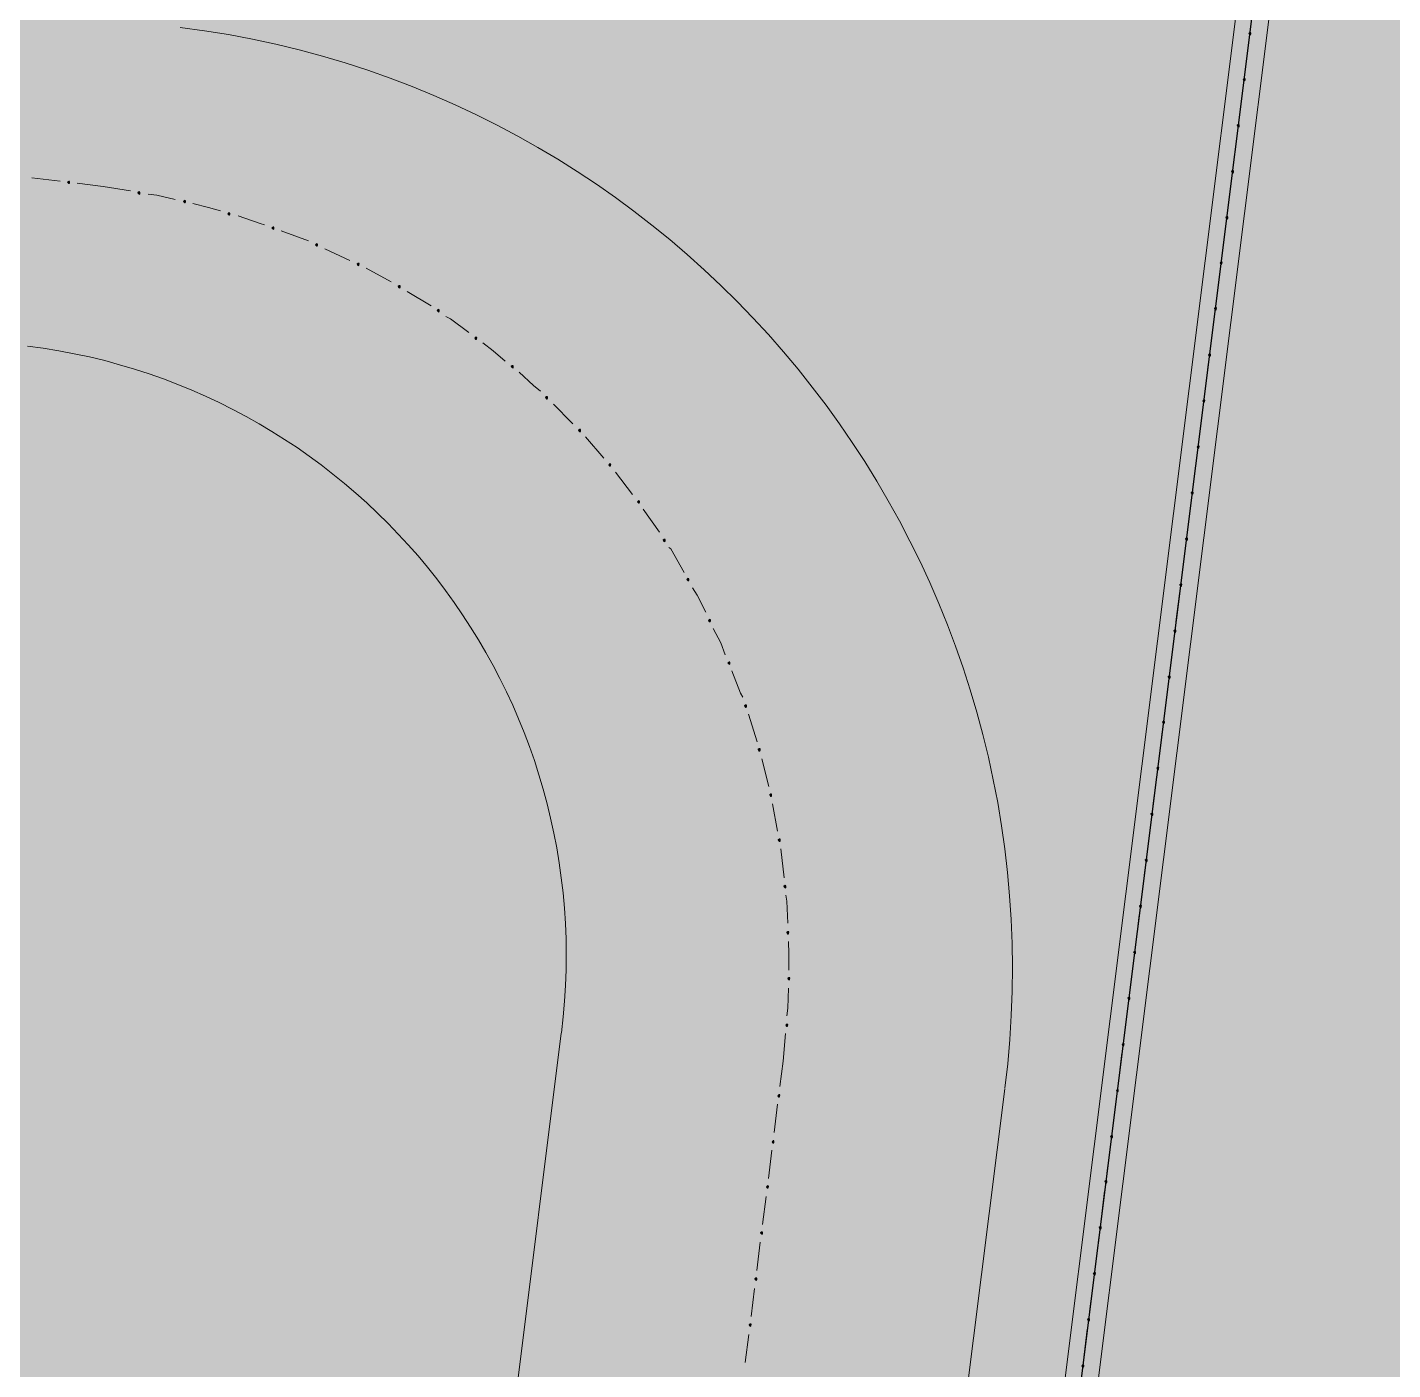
# Model space of a CAD drawing. Header units: metres. Extents: x -4 to 509425, y 7549 to 4732445.
# Drawn here: x 476078.41 to 476090.61, y 4719773.84 to 4719785.84 of the extents above; entities that cross this region are included whole.
import ezdxf

# ---------------------------------------------------------------- set-up
doc = ezdxf.new("R2010")
doc.units = ezdxf.units.M
doc.header["$LTSCALE"] = 0.01
doc.header["$MEASUREMENT"] = 0
doc.layers.get('0').update_dxf_attribs({"lineweight": 0})
for name, color, linetype in [('_SUBESTACIÓN', 1, 'Continuous'), ('NUDO GAROÑA', 211, 'Continuous'), ('SUBESTACION LA VID', 253, 'Continuous')]:
    doc.layers.add(name, color=color, linetype=linetype)

# ---------------------------------------------------------------- blocks, each defined once
blk = doc.blocks.new('A$Cfff6051d')
at = {"layer": 'SUBESTACION LA VID', "transparency": 33554687}
h = blk.add_hatch(color=256, dxfattribs=at)
h.dxf.hatch_style = 2
h.paths.add_polyline_path([(476089.343, 4719785.788), (476089.344, 4719785.796), (476089.336, 4719785.797), (476089.326, 4719785.79), (476089.334, 4719785.78), (476089.342, 4719785.779)])
h = blk.add_hatch(color=256, dxfattribs=at)
h.dxf.hatch_style = 2
h.paths.add_polyline_path([(476089.292, 4719785.376), (476089.293, 4719785.385), (476089.284, 4719785.386), (476089.275, 4719785.378), (476089.282, 4719785.369), (476089.29, 4719785.368)])
h = blk.add_hatch(color=256, dxfattribs=at)
h.dxf.hatch_style = 2
h.paths.add_polyline_path([(476089.24, 4719784.965), (476089.241, 4719784.973), (476089.233, 4719784.974), (476089.223, 4719784.967), (476089.23, 4719784.957), (476089.239, 4719784.956)])
h = blk.add_hatch(color=256, dxfattribs=at)
h.dxf.hatch_style = 2
h.paths.add_polyline_path([(476089.188, 4719784.553), (476089.189, 4719784.561), (476089.181, 4719784.562), (476089.172, 4719784.555), (476089.179, 4719784.546), (476089.187, 4719784.544)])
h = blk.add_hatch(color=256, dxfattribs=at)
h.dxf.hatch_style = 2
h.paths.add_polyline_path([(476078.784, 4719784.458), (476078.785, 4719784.466), (476078.777, 4719784.467), (476078.767, 4719784.46), (476078.775, 4719784.451), (476078.783, 4719784.45)])
h = blk.add_hatch(color=256, dxfattribs=at)
h.dxf.hatch_style = 2
h.paths.add_polyline_path([(476079.412, 4719784.362), (476079.413, 4719784.371), (476079.405, 4719784.372), (476079.395, 4719784.364), (476079.402, 4719784.355), (476079.411, 4719784.354)])
h = blk.add_hatch(color=256, dxfattribs=at)
h.dxf.hatch_style = 2
h.paths.add_polyline_path([(476079.82, 4719784.285), (476079.821, 4719784.294), (476079.813, 4719784.295), (476079.804, 4719784.287), (476079.811, 4719784.278), (476079.819, 4719784.277)])
h = blk.add_hatch(color=256, dxfattribs=at)
h.dxf.hatch_style = 2
h.paths.add_polyline_path([(476080.216, 4719784.176), (476080.217, 4719784.184), (476080.209, 4719784.185), (476080.199, 4719784.178), (476080.207, 4719784.169), (476080.215, 4719784.168)])
h = blk.add_hatch(color=256, dxfattribs=at)
h.dxf.hatch_style = 2
h.paths.add_polyline_path([(476080.61, 4719784.05), (476080.611, 4719784.058), (476080.603, 4719784.059), (476080.593, 4719784.052), (476080.6, 4719784.043), (476080.609, 4719784.041)])
h = blk.add_hatch(color=256, dxfattribs=at)
h.dxf.hatch_style = 2
h.paths.add_polyline_path([(476089.137, 4719784.141), (476089.138, 4719784.15), (476089.129, 4719784.151), (476089.12, 4719784.143), (476089.127, 4719784.134), (476089.136, 4719784.133)])
h = blk.add_hatch(color=256, dxfattribs=at)
h.dxf.hatch_style = 2
h.paths.add_polyline_path([(476081.001, 4719783.899), (476081.002, 4719783.907), (476080.993, 4719783.908), (476080.984, 4719783.901), (476080.991, 4719783.891), (476080.999, 4719783.89)])
h = blk.add_hatch(color=256, dxfattribs=at)
h.dxf.hatch_style = 2
h.paths.add_polyline_path([(476081.371, 4719783.724), (476081.372, 4719783.732), (476081.364, 4719783.734), (476081.354, 4719783.726), (476081.362, 4719783.717), (476081.37, 4719783.716)])
h = blk.add_hatch(color=256, dxfattribs=at)
h.dxf.hatch_style = 2
h.paths.add_polyline_path([(476089.086, 4719783.738), (476089.087, 4719783.746), (476089.079, 4719783.748), (476089.069, 4719783.74), (476089.077, 4719783.731), (476089.085, 4719783.73)])
h = blk.add_hatch(color=256, dxfattribs=at)
h.dxf.hatch_style = 2
h.paths.add_polyline_path([(476081.739, 4719783.524), (476081.74, 4719783.533), (476081.731, 4719783.534), (476081.722, 4719783.527), (476081.729, 4719783.517), (476081.738, 4719783.516)])
h = blk.add_hatch(color=256, dxfattribs=at)
h.dxf.hatch_style = 2
h.paths.add_polyline_path([(476089.035, 4719783.326), (476089.036, 4719783.335), (476089.027, 4719783.336), (476089.018, 4719783.329), (476089.025, 4719783.319), (476089.033, 4719783.318)])
h = blk.add_hatch(color=256, dxfattribs=at)
h.dxf.hatch_style = 2
h.paths.add_polyline_path([(476082.087, 4719783.31), (476082.088, 4719783.318), (476082.08, 4719783.32), (476082.07, 4719783.312), (476082.078, 4719783.303), (476082.086, 4719783.302)])
h = blk.add_hatch(color=256, dxfattribs=at)
h.dxf.hatch_style = 2
h.paths.add_polyline_path([(476082.423, 4719783.063), (476082.424, 4719783.072), (476082.416, 4719783.073), (476082.406, 4719783.065), (476082.414, 4719783.056), (476082.422, 4719783.055)])
h = blk.add_hatch(color=256, dxfattribs=at)
h.dxf.hatch_style = 2
h.paths.add_polyline_path([(476088.983, 4719782.915), (476088.984, 4719782.923), (476088.976, 4719782.924), (476088.966, 4719782.917), (476088.973, 4719782.907), (476088.982, 4719782.906)])
h = blk.add_hatch(color=256, dxfattribs=at)
h.dxf.hatch_style = 2
h.paths.add_polyline_path([(476082.75, 4719782.809), (476082.751, 4719782.817), (476082.742, 4719782.818), (476082.733, 4719782.811), (476082.74, 4719782.802), (476082.749, 4719782.801)])
h = blk.add_hatch(color=256, dxfattribs=at)
h.dxf.hatch_style = 2
h.paths.add_polyline_path([(476083.056, 4719782.532), (476083.057, 4719782.54), (476083.049, 4719782.541), (476083.039, 4719782.534), (476083.047, 4719782.524), (476083.055, 4719782.523)])
h = blk.add_hatch(color=256, dxfattribs=at)
h.dxf.hatch_style = 2
h.paths.add_polyline_path([(476088.931, 4719782.503), (476088.932, 4719782.512), (476088.924, 4719782.513), (476088.915, 4719782.505), (476088.922, 4719782.496), (476088.93, 4719782.495)])
h = blk.add_hatch(color=256, dxfattribs=at)
h.dxf.hatch_style = 2
h.paths.add_polyline_path([(476083.352, 4719782.239), (476083.353, 4719782.247), (476083.345, 4719782.248), (476083.335, 4719782.241), (476083.343, 4719782.231), (476083.351, 4719782.23)])
h = blk.add_hatch(color=256, dxfattribs=at)
h.dxf.hatch_style = 2
h.paths.add_polyline_path([(476088.88, 4719782.092), (476088.881, 4719782.1), (476088.872, 4719782.101), (476088.863, 4719782.094), (476088.87, 4719782.084), (476088.879, 4719782.083)])
h = blk.add_hatch(color=256, dxfattribs=at)
h.dxf.hatch_style = 2
h.paths.add_polyline_path([(476083.621, 4719781.932), (476083.622, 4719781.94), (476083.613, 4719781.941), (476083.604, 4719781.934), (476083.611, 4719781.924), (476083.62, 4719781.923)])
h = blk.add_hatch(color=256, dxfattribs=at)
h.dxf.hatch_style = 2
h.paths.add_polyline_path([(476088.828, 4719781.68), (476088.829, 4719781.688), (476088.821, 4719781.689), (476088.811, 4719781.682), (476088.819, 4719781.673), (476088.827, 4719781.672)])
h = blk.add_hatch(color=256, dxfattribs=at)
h.dxf.hatch_style = 2
h.paths.add_polyline_path([(476083.878, 4719781.601), (476083.879, 4719781.609), (476083.871, 4719781.61), (476083.861, 4719781.603), (476083.869, 4719781.594), (476083.877, 4719781.593)])
h = blk.add_hatch(color=256, dxfattribs=at)
h.dxf.hatch_style = 2
h.paths.add_polyline_path([(476084.108, 4719781.256), (476084.109, 4719781.265), (476084.1, 4719781.266), (476084.091, 4719781.259), (476084.098, 4719781.249), (476084.107, 4719781.248)])
h = blk.add_hatch(color=256, dxfattribs=at)
h.dxf.hatch_style = 2
h.paths.add_polyline_path([(476088.777, 4719781.268), (476088.778, 4719781.277), (476088.769, 4719781.278), (476088.76, 4719781.27), (476088.767, 4719781.261), (476088.775, 4719781.26)])
h = blk.add_hatch(color=256, dxfattribs=at)
h.dxf.hatch_style = 2
h.paths.add_polyline_path([(476084.32, 4719780.906), (476084.321, 4719780.914), (476084.312, 4719780.915), (476084.303, 4719780.908), (476084.31, 4719780.898), (476084.319, 4719780.897)])
h = blk.add_hatch(color=256, dxfattribs=at)
h.dxf.hatch_style = 2
h.paths.add_polyline_path([(476088.725, 4719780.857), (476088.726, 4719780.865), (476088.718, 4719780.866), (476088.708, 4719780.859), (476088.715, 4719780.849), (476088.724, 4719780.848)])
h = blk.add_hatch(color=256, dxfattribs=at)
h.dxf.hatch_style = 2
h.paths.add_polyline_path([(476084.513, 4719780.54), (476084.514, 4719780.548), (476084.506, 4719780.55), (476084.496, 4719780.542), (476084.503, 4719780.533), (476084.512, 4719780.532)])
h = blk.add_hatch(color=256, dxfattribs=at)
h.dxf.hatch_style = 2
h.paths.add_polyline_path([(476088.673, 4719780.445), (476088.674, 4719780.454), (476088.666, 4719780.455), (476088.657, 4719780.447), (476088.664, 4719780.438), (476088.672, 4719780.437)])
h = blk.add_hatch(color=256, dxfattribs=at)
h.dxf.hatch_style = 2
h.paths.add_polyline_path([(476084.687, 4719780.16), (476084.688, 4719780.168), (476084.68, 4719780.169), (476084.67, 4719780.162), (476084.678, 4719780.153), (476084.686, 4719780.151)])
h = blk.add_hatch(color=256, dxfattribs=at)
h.dxf.hatch_style = 2
h.paths.add_polyline_path([(476088.622, 4719780.034), (476088.623, 4719780.042), (476088.614, 4719780.043), (476088.605, 4719780.036), (476088.612, 4719780.026), (476088.621, 4719780.025)])
h = blk.add_hatch(color=256, dxfattribs=at)
h.dxf.hatch_style = 2
h.paths.add_polyline_path([(476084.835, 4719779.774), (476084.836, 4719779.783), (476084.828, 4719779.784), (476084.818, 4719779.777), (476084.826, 4719779.767), (476084.834, 4719779.766)])
h = blk.add_hatch(color=256, dxfattribs=at)
h.dxf.hatch_style = 2
h.paths.add_polyline_path([(476088.571, 4719779.63), (476088.572, 4719779.639), (476088.564, 4719779.64), (476088.554, 4719779.632), (476088.562, 4719779.623), (476088.57, 4719779.622)])
h = blk.add_hatch(color=256, dxfattribs=at)
h.dxf.hatch_style = 2
h.paths.add_polyline_path([(476084.957, 4719779.384), (476084.958, 4719779.392), (476084.949, 4719779.393), (476084.94, 4719779.386), (476084.947, 4719779.376), (476084.956, 4719779.375)])
h = blk.add_hatch(color=256, dxfattribs=at)
h.dxf.hatch_style = 2
h.paths.add_polyline_path([(476088.52, 4719779.219), (476088.521, 4719779.227), (476088.512, 4719779.228), (476088.503, 4719779.221), (476088.51, 4719779.211), (476088.519, 4719779.21)])
h = blk.add_hatch(color=256, dxfattribs=at)
h.dxf.hatch_style = 2
h.paths.add_polyline_path([(476085.059, 4719778.978), (476085.06, 4719778.987), (476085.052, 4719778.988), (476085.043, 4719778.981), (476085.05, 4719778.971), (476085.058, 4719778.97)])
h = blk.add_hatch(color=256, dxfattribs=at)
h.dxf.hatch_style = 2
h.paths.add_polyline_path([(476088.468, 4719778.807), (476088.469, 4719778.815), (476088.461, 4719778.817), (476088.451, 4719778.809), (476088.458, 4719778.8), (476088.467, 4719778.799)])
h = blk.add_hatch(color=256, dxfattribs=at)
h.dxf.hatch_style = 2
h.paths.add_polyline_path([(476085.137, 4719778.576), (476085.138, 4719778.585), (476085.13, 4719778.586), (476085.12, 4719778.578), (476085.128, 4719778.569), (476085.136, 4719778.568)])
h = blk.add_hatch(color=256, dxfattribs=at)
h.dxf.hatch_style = 2
h.paths.add_polyline_path([(476088.416, 4719778.395), (476088.417, 4719778.404), (476088.409, 4719778.405), (476088.4, 4719778.398), (476088.407, 4719778.388), (476088.415, 4719778.387)])
h = blk.add_hatch(color=256, dxfattribs=at)
h.dxf.hatch_style = 2
h.paths.add_polyline_path([(476085.187, 4719778.16), (476085.188, 4719778.169), (476085.18, 4719778.17), (476085.17, 4719778.162), (476085.178, 4719778.153), (476085.186, 4719778.152)])
h = blk.add_hatch(color=256, dxfattribs=at)
h.dxf.hatch_style = 2
h.paths.add_polyline_path([(476088.365, 4719777.984), (476088.366, 4719777.992), (476088.357, 4719777.993), (476088.348, 4719777.986), (476088.355, 4719777.976), (476088.364, 4719777.975)])
h = blk.add_hatch(color=256, dxfattribs=at)
h.dxf.hatch_style = 2
h.paths.add_polyline_path([(476085.212, 4719777.748), (476085.213, 4719777.756), (476085.205, 4719777.757), (476085.195, 4719777.75), (476085.203, 4719777.74), (476085.211, 4719777.739)])
h = blk.add_hatch(color=256, dxfattribs=at)
h.dxf.hatch_style = 2
h.paths.add_polyline_path([(476088.313, 4719777.572), (476088.314, 4719777.581), (476088.306, 4719777.582), (476088.296, 4719777.574), (476088.304, 4719777.565), (476088.312, 4719777.564)])
h = blk.add_hatch(color=256, dxfattribs=at)
h.dxf.hatch_style = 2
h.paths.add_polyline_path([(476085.221, 4719777.337), (476085.222, 4719777.345), (476085.213, 4719777.347), (476085.204, 4719777.339), (476085.211, 4719777.33), (476085.219, 4719777.329)])
h = blk.add_hatch(color=256, dxfattribs=at)
h.dxf.hatch_style = 2
h.paths.add_polyline_path([(476088.262, 4719777.161), (476088.263, 4719777.169), (476088.254, 4719777.17), (476088.245, 4719777.163), (476088.252, 4719777.153), (476088.26, 4719777.152)])
h = blk.add_hatch(color=256, dxfattribs=at)
h.dxf.hatch_style = 2
h.paths.add_polyline_path([(476085.203, 4719776.921), (476085.204, 4719776.93), (476085.195, 4719776.931), (476085.186, 4719776.923), (476085.193, 4719776.914), (476085.201, 4719776.913)])
h = blk.add_hatch(color=256, dxfattribs=at)
h.dxf.hatch_style = 2
h.paths.add_polyline_path([(476088.21, 4719776.749), (476088.211, 4719776.757), (476088.203, 4719776.758), (476088.193, 4719776.751), (476088.2, 4719776.742), (476088.209, 4719776.741)])
h = blk.add_hatch(color=256, dxfattribs=at)
h.dxf.hatch_style = 2
h.paths.add_polyline_path([(476085.132, 4719776.29), (476085.133, 4719776.299), (476085.125, 4719776.3), (476085.115, 4719776.292), (476085.122, 4719776.283), (476085.131, 4719776.282)])
h = blk.add_hatch(color=256, dxfattribs=at)
h.dxf.hatch_style = 2
h.paths.add_polyline_path([(476088.158, 4719776.337), (476088.159, 4719776.346), (476088.151, 4719776.347), (476088.142, 4719776.339), (476088.149, 4719776.33), (476088.157, 4719776.329)])
h = blk.add_hatch(color=256, dxfattribs=at)
h.dxf.hatch_style = 2
h.paths.add_polyline_path([(476085.08, 4719775.879), (476085.081, 4719775.887), (476085.073, 4719775.888), (476085.064, 4719775.881), (476085.071, 4719775.871), (476085.079, 4719775.87)])
h = blk.add_hatch(color=256, dxfattribs=at)
h.dxf.hatch_style = 2
h.paths.add_polyline_path([(476088.107, 4719775.926), (476088.108, 4719775.934), (476088.099, 4719775.935), (476088.09, 4719775.928), (476088.097, 4719775.918), (476088.106, 4719775.917)])
h = blk.add_hatch(color=256, dxfattribs=at)
h.dxf.hatch_style = 2
h.paths.add_polyline_path([(476088.056, 4719775.523), (476088.057, 4719775.531), (476088.049, 4719775.532), (476088.039, 4719775.525), (476088.047, 4719775.515), (476088.055, 4719775.514)])
h = blk.add_hatch(color=256, dxfattribs=at)
h.dxf.hatch_style = 2
h.paths.add_polyline_path([(476085.03, 4719775.475), (476085.031, 4719775.484), (476085.022, 4719775.485), (476085.013, 4719775.477), (476085.02, 4719775.468), (476085.029, 4719775.467)])
h = blk.add_hatch(color=256, dxfattribs=at)
h.dxf.hatch_style = 2
h.paths.add_polyline_path([(476084.978, 4719775.064), (476084.979, 4719775.072), (476084.971, 4719775.073), (476084.961, 4719775.066), (476084.969, 4719775.056), (476084.977, 4719775.055)])
h = blk.add_hatch(color=256, dxfattribs=at)
h.dxf.hatch_style = 2
h.paths.add_polyline_path([(476088.005, 4719775.111), (476088.006, 4719775.119), (476087.997, 4719775.12), (476087.988, 4719775.113), (476087.995, 4719775.104), (476088.004, 4719775.103)])
h = blk.add_hatch(color=256, dxfattribs=at)
h.dxf.hatch_style = 2
h.paths.add_polyline_path([(476084.927, 4719774.652), (476084.928, 4719774.66), (476084.919, 4719774.662), (476084.91, 4719774.654), (476084.917, 4719774.645), (476084.926, 4719774.644)])
h = blk.add_hatch(color=256, dxfattribs=at)
h.dxf.hatch_style = 2
h.paths.add_polyline_path([(476087.953, 4719774.699), (476087.954, 4719774.708), (476087.946, 4719774.709), (476087.936, 4719774.701), (476087.944, 4719774.692), (476087.952, 4719774.691)])
h = blk.add_hatch(color=256, dxfattribs=at)
h.dxf.hatch_style = 2
h.paths.add_polyline_path([(476087.901, 4719774.288), (476087.902, 4719774.296), (476087.894, 4719774.297), (476087.885, 4719774.29), (476087.892, 4719774.28), (476087.9, 4719774.279)])
h = blk.add_hatch(color=256, dxfattribs=at)
h.dxf.hatch_style = 2
h.paths.add_polyline_path([(476084.875, 4719774.24), (476084.876, 4719774.249), (476084.868, 4719774.25), (476084.858, 4719774.243), (476084.866, 4719774.233), (476084.874, 4719774.232)])
h = blk.add_hatch(color=256, dxfattribs=at)
h.dxf.hatch_style = 2
h.paths.add_polyline_path([(476087.85, 4719773.876), (476087.851, 4719773.884), (476087.842, 4719773.886), (476087.833, 4719773.878), (476087.84, 4719773.869), (476087.849, 4719773.868)])
at = {"layer": 'SUBESTACION LA VID', "lineweight": 15}
for p, q in [((476089.325, 4719785.713), (476089.294, 4719785.461)), ((476089.274, 4719785.302), (476089.242, 4719785.05)), ((476089.222, 4719784.89), (476089.19, 4719784.638)), ((476078.7, 4719784.468), (476078.448, 4719784.5)), ((476079.086, 4719784.42), (476078.851, 4719784.45)), ((476089.17, 4719784.478), (476089.139, 4719784.226)), ((476079.329, 4719784.381), (476079.086, 4719784.42)), ((476089.119, 4719784.067), (476089.087, 4719783.815)), ((476080.92, 4719783.934), (476080.675, 4719784.025)), ((476081.29, 4719783.76), (476081.065, 4719783.865)), ((476081.659, 4719783.569), (476081.435, 4719783.69)), ((476089.067, 4719783.655), (476089.036, 4719783.403)), ((476082.016, 4719783.353), (476081.802, 4719783.482)), ((476089.016, 4719783.243), (476088.984, 4719782.991)), ((476088.964, 4719782.832), (476088.932, 4719782.58)), ((476088.912, 4719782.42), (476088.881, 4719782.168)), ((476083.56, 4719781.991), (476083.396, 4719782.182)), ((476088.861, 4719782.009), (476088.829, 4719781.757)), ((476083.818, 4719781.668), (476083.664, 4719781.867)), ((476084.057, 4719781.331), (476083.913, 4719781.537)), ((476088.81, 4719781.605), (476088.779, 4719781.353)), ((476088.759, 4719781.194), (476088.727, 4719780.942)), ((476088.707, 4719780.782), (476088.675, 4719780.53)), ((476088.655, 4719780.371), (476088.624, 4719780.119)), ((476088.604, 4719779.959), (476088.572, 4719779.707)), ((476084.931, 4719779.455), (476084.852, 4719779.704)), ((476088.552, 4719779.547), (476088.521, 4719779.295)), ((476085.035, 4719779.058), (476084.972, 4719779.305)), ((476088.501, 4719779.136), (476088.469, 4719778.884)), ((476085.113, 4719778.656), (476085.067, 4719778.901)), ((476088.449, 4719778.724), (476088.417, 4719778.472)), ((476085.172, 4719778.239), (476085.144, 4719778.498)), ((476088.397, 4719778.312), (476088.366, 4719778.06)), ((476088.347, 4719777.909), (476088.315, 4719777.657)), ((476088.295, 4719777.498), (476088.264, 4719777.246)), ((476088.244, 4719777.086), (476088.212, 4719776.834)), ((476083.18, 4719776.851), (476082.621, 4719772.39)), ((476085.163, 4719776.602), (476085.185, 4719776.847)), ((476088.192, 4719776.674), (476088.16, 4719776.422)), ((476085.163, 4719776.602), (476085.134, 4719776.375)), ((476087.145, 4719776.353), (476079.178, 4719712.805)), ((476088.14, 4719776.263), (476088.109, 4719776.011)), ((476085.114, 4719776.216), (476085.082, 4719775.964)), ((476085.062, 4719775.804), (476085.031, 4719775.552)), ((476088.089, 4719775.851), (476088.057, 4719775.599)), ((476088.037, 4719775.44), (476088.006, 4719775.188)), ((476085.011, 4719775.392), (476084.979, 4719775.14)), ((476087.986, 4719775.028), (476087.954, 4719774.776)), ((476084.959, 4719774.981), (476084.928, 4719774.729)), ((476084.908, 4719774.569), (476084.876, 4719774.317)), ((476087.934, 4719774.616), (476087.902, 4719774.364)), ((476087.882, 4719774.205), (476087.851, 4719773.953)), ((476084.856, 4719774.158), (476084.824, 4719773.906))]:
    blk.add_line(p, q, dxfattribs=at)
for points in [[(475956.756, 4719712.129), (475967.964, 4719801.525), (476089.55, 4719786.282), (476086.094, 4719758.712), (476078.306, 4719696.592), (475956.719, 4719711.835)], [(475957.05, 4719712.092), (475968.22, 4719801.186), (476089.218, 4719786.017), (476085.8, 4719758.749), (476078.049, 4719696.923), (475957.05, 4719712.092)], [(476079.729, 4719784.305), (476079.563, 4719784.343), (476079.488, 4719784.353)], [(476080.134, 4719784.203), (476080.027, 4719784.234), (476079.887, 4719784.269)], [(476080.528, 4719784.077), (476080.487, 4719784.091), (476080.291, 4719784.158)], [(476082.353, 4719783.115), (476082.189, 4719783.238), (476082.149, 4719783.26)], [(476082.679, 4719782.86), (476082.571, 4719782.951), (476082.478, 4719783.022)], [(476082.995, 4719782.59), (476082.933, 4719782.641), (476082.803, 4719782.76)], [(476083.283, 4719782.298), (476083.275, 4719782.308), (476083.109, 4719782.474)], [(476084.277, 4719780.971), (476084.158, 4719781.182), (476084.142, 4719781.192)], [(476084.471, 4719780.614), (476084.396, 4719780.768), (476084.353, 4719780.833)], [(476084.645, 4719780.233), (476084.607, 4719780.341), (476084.538, 4719780.469)], [(476084.802, 4719779.855), (476084.781, 4719779.892), (476084.704, 4719780.09)], [(476085.206, 4719777.834), (476085.197, 4719778.031), (476085.186, 4719778.084)], [(476085.213, 4719777.415), (476085.214, 4719777.56), (476085.211, 4719777.671)], [(476085.196, 4719777.007), (476085.205, 4719777.075), (476085.21, 4719777.253)]]:
    blk.add_lwpolyline(points, dxfattribs=at)
at = {"layer": 'SUBESTACION LA VID'}
for points in [[(476089.343, 4719785.788), (476089.344, 4719785.796), (476089.336, 4719785.797), (476089.326, 4719785.79), (476089.334, 4719785.78), (476089.342, 4719785.779)], [(476089.292, 4719785.376), (476089.293, 4719785.385), (476089.284, 4719785.386), (476089.275, 4719785.378), (476089.282, 4719785.369), (476089.29, 4719785.368)], [(476089.24, 4719784.965), (476089.241, 4719784.973), (476089.233, 4719784.974), (476089.223, 4719784.967), (476089.23, 4719784.957), (476089.239, 4719784.956)], [(476089.188, 4719784.553), (476089.189, 4719784.561), (476089.181, 4719784.562), (476089.172, 4719784.555), (476089.179, 4719784.546), (476089.187, 4719784.544)], [(476078.784, 4719784.458), (476078.785, 4719784.466), (476078.777, 4719784.467), (476078.767, 4719784.46), (476078.775, 4719784.451), (476078.783, 4719784.45)], [(476079.412, 4719784.362), (476079.413, 4719784.371), (476079.405, 4719784.372), (476079.395, 4719784.364), (476079.402, 4719784.355), (476079.411, 4719784.354)], [(476079.82, 4719784.285), (476079.821, 4719784.294), (476079.813, 4719784.295), (476079.804, 4719784.287), (476079.811, 4719784.278), (476079.819, 4719784.277)], [(476080.216, 4719784.176), (476080.217, 4719784.184), (476080.209, 4719784.185), (476080.199, 4719784.178), (476080.207, 4719784.169), (476080.215, 4719784.168)], [(476080.61, 4719784.05), (476080.611, 4719784.058), (476080.603, 4719784.059), (476080.593, 4719784.052), (476080.6, 4719784.043), (476080.609, 4719784.041)], [(476089.137, 4719784.141), (476089.138, 4719784.15), (476089.129, 4719784.151), (476089.12, 4719784.143), (476089.127, 4719784.134), (476089.136, 4719784.133)], [(476081.001, 4719783.899), (476081.002, 4719783.907), (476080.993, 4719783.908), (476080.984, 4719783.901), (476080.991, 4719783.891), (476080.999, 4719783.89)], [(476081.371, 4719783.724), (476081.372, 4719783.732), (476081.364, 4719783.734), (476081.354, 4719783.726), (476081.362, 4719783.717), (476081.37, 4719783.716)], [(476089.086, 4719783.738), (476089.087, 4719783.746), (476089.079, 4719783.748), (476089.069, 4719783.74), (476089.077, 4719783.731), (476089.085, 4719783.73)], [(476081.739, 4719783.524), (476081.74, 4719783.533), (476081.731, 4719783.534), (476081.722, 4719783.527), (476081.729, 4719783.517), (476081.738, 4719783.516)], [(476089.035, 4719783.326), (476089.036, 4719783.335), (476089.027, 4719783.336), (476089.018, 4719783.329), (476089.025, 4719783.319), (476089.033, 4719783.318)], [(476082.087, 4719783.31), (476082.088, 4719783.318), (476082.08, 4719783.32), (476082.07, 4719783.312), (476082.078, 4719783.303), (476082.086, 4719783.302)], [(476082.423, 4719783.063), (476082.424, 4719783.072), (476082.416, 4719783.073), (476082.406, 4719783.065), (476082.414, 4719783.056), (476082.422, 4719783.055)], [(476088.983, 4719782.915), (476088.984, 4719782.923), (476088.976, 4719782.924), (476088.966, 4719782.917), (476088.973, 4719782.907), (476088.982, 4719782.906)], [(476082.75, 4719782.809), (476082.751, 4719782.817), (476082.742, 4719782.818), (476082.733, 4719782.811), (476082.74, 4719782.802), (476082.749, 4719782.801)], [(476083.056, 4719782.532), (476083.057, 4719782.54), (476083.049, 4719782.541), (476083.039, 4719782.534), (476083.047, 4719782.524), (476083.055, 4719782.523)], [(476088.931, 4719782.503), (476088.932, 4719782.512), (476088.924, 4719782.513), (476088.915, 4719782.505), (476088.922, 4719782.496), (476088.93, 4719782.495)], [(476083.352, 4719782.239), (476083.353, 4719782.247), (476083.345, 4719782.248), (476083.335, 4719782.241), (476083.343, 4719782.231), (476083.351, 4719782.23)], [(476088.88, 4719782.092), (476088.881, 4719782.1), (476088.872, 4719782.101), (476088.863, 4719782.094), (476088.87, 4719782.084), (476088.879, 4719782.083)], [(476083.621, 4719781.932), (476083.622, 4719781.94), (476083.613, 4719781.941), (476083.604, 4719781.934), (476083.611, 4719781.924), (476083.62, 4719781.923)], [(476088.828, 4719781.68), (476088.829, 4719781.688), (476088.821, 4719781.689), (476088.811, 4719781.682), (476088.819, 4719781.673), (476088.827, 4719781.672)], [(476083.878, 4719781.601), (476083.879, 4719781.609), (476083.871, 4719781.61), (476083.861, 4719781.603), (476083.869, 4719781.594), (476083.877, 4719781.593)], [(476084.108, 4719781.256), (476084.109, 4719781.265), (476084.1, 4719781.266), (476084.091, 4719781.259), (476084.098, 4719781.249), (476084.107, 4719781.248)], [(476088.777, 4719781.268), (476088.778, 4719781.277), (476088.769, 4719781.278), (476088.76, 4719781.27), (476088.767, 4719781.261), (476088.775, 4719781.26)], [(476084.32, 4719780.906), (476084.321, 4719780.914), (476084.312, 4719780.915), (476084.303, 4719780.908), (476084.31, 4719780.898), (476084.319, 4719780.897)], [(476088.725, 4719780.857), (476088.726, 4719780.865), (476088.718, 4719780.866), (476088.708, 4719780.859), (476088.715, 4719780.849), (476088.724, 4719780.848)], [(476084.513, 4719780.54), (476084.514, 4719780.548), (476084.506, 4719780.55), (476084.496, 4719780.542), (476084.503, 4719780.533), (476084.512, 4719780.532)], [(476088.673, 4719780.445), (476088.674, 4719780.454), (476088.666, 4719780.455), (476088.657, 4719780.447), (476088.664, 4719780.438), (476088.672, 4719780.437)], [(476084.687, 4719780.16), (476084.688, 4719780.168), (476084.68, 4719780.169), (476084.67, 4719780.162), (476084.678, 4719780.153), (476084.686, 4719780.151)], [(476088.622, 4719780.034), (476088.623, 4719780.042), (476088.614, 4719780.043), (476088.605, 4719780.036), (476088.612, 4719780.026), (476088.621, 4719780.025)], [(476084.835, 4719779.774), (476084.836, 4719779.783), (476084.828, 4719779.784), (476084.818, 4719779.777), (476084.826, 4719779.767), (476084.834, 4719779.766)], [(476088.571, 4719779.63), (476088.572, 4719779.639), (476088.564, 4719779.64), (476088.554, 4719779.632), (476088.562, 4719779.623), (476088.57, 4719779.622)], [(476084.957, 4719779.384), (476084.958, 4719779.392), (476084.949, 4719779.393), (476084.94, 4719779.386), (476084.947, 4719779.376), (476084.956, 4719779.375)], [(476088.52, 4719779.219), (476088.521, 4719779.227), (476088.512, 4719779.228), (476088.503, 4719779.221), (476088.51, 4719779.211), (476088.519, 4719779.21)], [(476085.059, 4719778.978), (476085.06, 4719778.987), (476085.052, 4719778.988), (476085.043, 4719778.981), (476085.05, 4719778.971), (476085.058, 4719778.97)], [(476088.468, 4719778.807), (476088.469, 4719778.815), (476088.461, 4719778.817), (476088.451, 4719778.809), (476088.458, 4719778.8), (476088.467, 4719778.799)], [(476085.137, 4719778.576), (476085.138, 4719778.585), (476085.13, 4719778.586), (476085.12, 4719778.578), (476085.128, 4719778.569), (476085.136, 4719778.568)], [(476088.416, 4719778.395), (476088.417, 4719778.404), (476088.409, 4719778.405), (476088.4, 4719778.398), (476088.407, 4719778.388), (476088.415, 4719778.387)], [(476085.187, 4719778.16), (476085.188, 4719778.169), (476085.18, 4719778.17), (476085.17, 4719778.162), (476085.178, 4719778.153), (476085.186, 4719778.152)], [(476088.365, 4719777.984), (476088.366, 4719777.992), (476088.357, 4719777.993), (476088.348, 4719777.986), (476088.355, 4719777.976), (476088.364, 4719777.975)], [(476085.212, 4719777.748), (476085.213, 4719777.756), (476085.205, 4719777.757), (476085.195, 4719777.75), (476085.203, 4719777.74), (476085.211, 4719777.739)], [(476088.313, 4719777.572), (476088.314, 4719777.581), (476088.306, 4719777.582), (476088.296, 4719777.574), (476088.304, 4719777.565), (476088.312, 4719777.564)], [(476085.221, 4719777.337), (476085.222, 4719777.345), (476085.213, 4719777.347), (476085.204, 4719777.339), (476085.211, 4719777.33), (476085.219, 4719777.329)], [(476088.262, 4719777.161), (476088.263, 4719777.169), (476088.254, 4719777.17), (476088.245, 4719777.163), (476088.252, 4719777.153), (476088.26, 4719777.152)], [(476085.203, 4719776.921), (476085.204, 4719776.93), (476085.195, 4719776.931), (476085.186, 4719776.923), (476085.193, 4719776.914), (476085.201, 4719776.913)], [(476088.21, 4719776.749), (476088.211, 4719776.757), (476088.203, 4719776.758), (476088.193, 4719776.751), (476088.2, 4719776.742), (476088.209, 4719776.741)], [(476085.132, 4719776.29), (476085.133, 4719776.299), (476085.125, 4719776.3), (476085.115, 4719776.292), (476085.122, 4719776.283), (476085.131, 4719776.282)], [(476088.158, 4719776.337), (476088.159, 4719776.346), (476088.151, 4719776.347), (476088.142, 4719776.339), (476088.149, 4719776.33), (476088.157, 4719776.329)], [(476085.08, 4719775.879), (476085.081, 4719775.887), (476085.073, 4719775.888), (476085.064, 4719775.881), (476085.071, 4719775.871), (476085.079, 4719775.87)], [(476088.107, 4719775.926), (476088.108, 4719775.934), (476088.099, 4719775.935), (476088.09, 4719775.928), (476088.097, 4719775.918), (476088.106, 4719775.917)], [(476088.056, 4719775.523), (476088.057, 4719775.531), (476088.049, 4719775.532), (476088.039, 4719775.525), (476088.047, 4719775.515), (476088.055, 4719775.514)], [(476085.03, 4719775.475), (476085.031, 4719775.484), (476085.022, 4719775.485), (476085.013, 4719775.477), (476085.02, 4719775.468), (476085.029, 4719775.467)], [(476084.978, 4719775.064), (476084.979, 4719775.072), (476084.971, 4719775.073), (476084.961, 4719775.066), (476084.969, 4719775.056), (476084.977, 4719775.055)], [(476088.005, 4719775.111), (476088.006, 4719775.119), (476087.997, 4719775.12), (476087.988, 4719775.113), (476087.995, 4719775.104), (476088.004, 4719775.103)], [(476084.927, 4719774.652), (476084.928, 4719774.66), (476084.919, 4719774.662), (476084.91, 4719774.654), (476084.917, 4719774.645), (476084.926, 4719774.644)], [(476087.953, 4719774.699), (476087.954, 4719774.708), (476087.946, 4719774.709), (476087.936, 4719774.701), (476087.944, 4719774.692), (476087.952, 4719774.691)], [(476087.901, 4719774.288), (476087.902, 4719774.296), (476087.894, 4719774.297), (476087.885, 4719774.29), (476087.892, 4719774.28), (476087.9, 4719774.279)], [(476084.875, 4719774.24), (476084.876, 4719774.249), (476084.868, 4719774.25), (476084.858, 4719774.243), (476084.866, 4719774.233), (476084.874, 4719774.232)], [(476087.85, 4719773.876), (476087.851, 4719773.884), (476087.842, 4719773.886), (476087.833, 4719773.878), (476087.84, 4719773.869), (476087.849, 4719773.868)]]:
    blk.add_lwpolyline(points, close=True, dxfattribs=at)
at = {"layer": 'SUBESTACION LA VID', "lineweight": 0}
for points in [[(476089.343, 4719785.788), (476089.344, 4719785.796), (476089.336, 4719785.797), (476089.326, 4719785.79), (476089.334, 4719785.78), (476089.342, 4719785.779)], [(476089.292, 4719785.376), (476089.293, 4719785.385), (476089.284, 4719785.386), (476089.275, 4719785.378), (476089.282, 4719785.369), (476089.29, 4719785.368)], [(476089.24, 4719784.965), (476089.241, 4719784.973), (476089.233, 4719784.974), (476089.223, 4719784.967), (476089.23, 4719784.957), (476089.239, 4719784.956)], [(476089.188, 4719784.553), (476089.189, 4719784.561), (476089.181, 4719784.562), (476089.172, 4719784.555), (476089.179, 4719784.546), (476089.187, 4719784.544)], [(476078.784, 4719784.458), (476078.785, 4719784.466), (476078.777, 4719784.467), (476078.767, 4719784.46), (476078.775, 4719784.451), (476078.783, 4719784.45)], [(476079.412, 4719784.362), (476079.413, 4719784.371), (476079.405, 4719784.372), (476079.395, 4719784.364), (476079.402, 4719784.355), (476079.411, 4719784.354)], [(476079.82, 4719784.285), (476079.821, 4719784.294), (476079.813, 4719784.295), (476079.804, 4719784.287), (476079.811, 4719784.278), (476079.819, 4719784.277)], [(476080.216, 4719784.176), (476080.217, 4719784.184), (476080.209, 4719784.185), (476080.199, 4719784.178), (476080.207, 4719784.169), (476080.215, 4719784.168)], [(476080.61, 4719784.05), (476080.611, 4719784.058), (476080.603, 4719784.059), (476080.593, 4719784.052), (476080.6, 4719784.043), (476080.609, 4719784.041)], [(476089.137, 4719784.141), (476089.138, 4719784.15), (476089.129, 4719784.151), (476089.12, 4719784.143), (476089.127, 4719784.134), (476089.136, 4719784.133)], [(476081.001, 4719783.899), (476081.002, 4719783.907), (476080.993, 4719783.908), (476080.984, 4719783.901), (476080.991, 4719783.891), (476080.999, 4719783.89)], [(476081.371, 4719783.724), (476081.372, 4719783.732), (476081.364, 4719783.734), (476081.354, 4719783.726), (476081.362, 4719783.717), (476081.37, 4719783.716)], [(476089.086, 4719783.738), (476089.087, 4719783.746), (476089.079, 4719783.748), (476089.069, 4719783.74), (476089.077, 4719783.731), (476089.085, 4719783.73)], [(476081.739, 4719783.524), (476081.74, 4719783.533), (476081.731, 4719783.534), (476081.722, 4719783.527), (476081.729, 4719783.517), (476081.738, 4719783.516)], [(476089.035, 4719783.326), (476089.036, 4719783.335), (476089.027, 4719783.336), (476089.018, 4719783.329), (476089.025, 4719783.319), (476089.033, 4719783.318)], [(476082.087, 4719783.31), (476082.088, 4719783.318), (476082.08, 4719783.32), (476082.07, 4719783.312), (476082.078, 4719783.303), (476082.086, 4719783.302)], [(476082.423, 4719783.063), (476082.424, 4719783.072), (476082.416, 4719783.073), (476082.406, 4719783.065), (476082.414, 4719783.056), (476082.422, 4719783.055)], [(476088.983, 4719782.915), (476088.984, 4719782.923), (476088.976, 4719782.924), (476088.966, 4719782.917), (476088.973, 4719782.907), (476088.982, 4719782.906)], [(476082.75, 4719782.809), (476082.751, 4719782.817), (476082.742, 4719782.818), (476082.733, 4719782.811), (476082.74, 4719782.802), (476082.749, 4719782.801)], [(476083.056, 4719782.532), (476083.057, 4719782.54), (476083.049, 4719782.541), (476083.039, 4719782.534), (476083.047, 4719782.524), (476083.055, 4719782.523)], [(476088.931, 4719782.503), (476088.932, 4719782.512), (476088.924, 4719782.513), (476088.915, 4719782.505), (476088.922, 4719782.496), (476088.93, 4719782.495)], [(476083.352, 4719782.239), (476083.353, 4719782.247), (476083.345, 4719782.248), (476083.335, 4719782.241), (476083.343, 4719782.231), (476083.351, 4719782.23)], [(476088.88, 4719782.092), (476088.881, 4719782.1), (476088.872, 4719782.101), (476088.863, 4719782.094), (476088.87, 4719782.084), (476088.879, 4719782.083)], [(476083.621, 4719781.932), (476083.622, 4719781.94), (476083.613, 4719781.941), (476083.604, 4719781.934), (476083.611, 4719781.924), (476083.62, 4719781.923)], [(476088.828, 4719781.68), (476088.829, 4719781.688), (476088.821, 4719781.689), (476088.811, 4719781.682), (476088.819, 4719781.673), (476088.827, 4719781.672)], [(476083.878, 4719781.601), (476083.879, 4719781.609), (476083.871, 4719781.61), (476083.861, 4719781.603), (476083.869, 4719781.594), (476083.877, 4719781.593)], [(476084.108, 4719781.256), (476084.109, 4719781.265), (476084.1, 4719781.266), (476084.091, 4719781.259), (476084.098, 4719781.249), (476084.107, 4719781.248)], [(476088.777, 4719781.268), (476088.778, 4719781.277), (476088.769, 4719781.278), (476088.76, 4719781.27), (476088.767, 4719781.261), (476088.775, 4719781.26)], [(476084.32, 4719780.906), (476084.321, 4719780.914), (476084.312, 4719780.915), (476084.303, 4719780.908), (476084.31, 4719780.898), (476084.319, 4719780.897)], [(476088.725, 4719780.857), (476088.726, 4719780.865), (476088.718, 4719780.866), (476088.708, 4719780.859), (476088.715, 4719780.849), (476088.724, 4719780.848)], [(476084.513, 4719780.54), (476084.514, 4719780.548), (476084.506, 4719780.55), (476084.496, 4719780.542), (476084.503, 4719780.533), (476084.512, 4719780.532)], [(476088.673, 4719780.445), (476088.674, 4719780.454), (476088.666, 4719780.455), (476088.657, 4719780.447), (476088.664, 4719780.438), (476088.672, 4719780.437)], [(476084.687, 4719780.16), (476084.688, 4719780.168), (476084.68, 4719780.169), (476084.67, 4719780.162), (476084.678, 4719780.153), (476084.686, 4719780.151)], [(476088.622, 4719780.034), (476088.623, 4719780.042), (476088.614, 4719780.043), (476088.605, 4719780.036), (476088.612, 4719780.026), (476088.621, 4719780.025)], [(476084.835, 4719779.774), (476084.836, 4719779.783), (476084.828, 4719779.784), (476084.818, 4719779.777), (476084.826, 4719779.767), (476084.834, 4719779.766)], [(476088.571, 4719779.63), (476088.572, 4719779.639), (476088.564, 4719779.64), (476088.554, 4719779.632), (476088.562, 4719779.623), (476088.57, 4719779.622)], [(476084.957, 4719779.384), (476084.958, 4719779.392), (476084.949, 4719779.393), (476084.94, 4719779.386), (476084.947, 4719779.376), (476084.956, 4719779.375)], [(476088.52, 4719779.219), (476088.521, 4719779.227), (476088.512, 4719779.228), (476088.503, 4719779.221), (476088.51, 4719779.211), (476088.519, 4719779.21)], [(476085.059, 4719778.978), (476085.06, 4719778.987), (476085.052, 4719778.988), (476085.043, 4719778.981), (476085.05, 4719778.971), (476085.058, 4719778.97)], [(476088.468, 4719778.807), (476088.469, 4719778.815), (476088.461, 4719778.817), (476088.451, 4719778.809), (476088.458, 4719778.8), (476088.467, 4719778.799)], [(476085.137, 4719778.576), (476085.138, 4719778.585), (476085.13, 4719778.586), (476085.12, 4719778.578), (476085.128, 4719778.569), (476085.136, 4719778.568)], [(476088.416, 4719778.395), (476088.417, 4719778.404), (476088.409, 4719778.405), (476088.4, 4719778.398), (476088.407, 4719778.388), (476088.415, 4719778.387)], [(476085.187, 4719778.16), (476085.188, 4719778.169), (476085.18, 4719778.17), (476085.17, 4719778.162), (476085.178, 4719778.153), (476085.186, 4719778.152)], [(476088.365, 4719777.984), (476088.366, 4719777.992), (476088.357, 4719777.993), (476088.348, 4719777.986), (476088.355, 4719777.976), (476088.364, 4719777.975)], [(476085.212, 4719777.748), (476085.213, 4719777.756), (476085.205, 4719777.757), (476085.195, 4719777.75), (476085.203, 4719777.74), (476085.211, 4719777.739)], [(476088.313, 4719777.572), (476088.314, 4719777.581), (476088.306, 4719777.582), (476088.296, 4719777.574), (476088.304, 4719777.565), (476088.312, 4719777.564)], [(476085.221, 4719777.337), (476085.222, 4719777.345), (476085.213, 4719777.347), (476085.204, 4719777.339), (476085.211, 4719777.33), (476085.219, 4719777.329)], [(476088.262, 4719777.161), (476088.263, 4719777.169), (476088.254, 4719777.17), (476088.245, 4719777.163), (476088.252, 4719777.153), (476088.26, 4719777.152)], [(476085.203, 4719776.921), (476085.204, 4719776.93), (476085.195, 4719776.931), (476085.186, 4719776.923), (476085.193, 4719776.914), (476085.201, 4719776.913)], [(476088.21, 4719776.749), (476088.211, 4719776.757), (476088.203, 4719776.758), (476088.193, 4719776.751), (476088.2, 4719776.742), (476088.209, 4719776.741)], [(476085.132, 4719776.29), (476085.133, 4719776.299), (476085.125, 4719776.3), (476085.115, 4719776.292), (476085.122, 4719776.283), (476085.131, 4719776.282)], [(476088.158, 4719776.337), (476088.159, 4719776.346), (476088.151, 4719776.347), (476088.142, 4719776.339), (476088.149, 4719776.33), (476088.157, 4719776.329)], [(476085.08, 4719775.879), (476085.081, 4719775.887), (476085.073, 4719775.888), (476085.064, 4719775.881), (476085.071, 4719775.871), (476085.079, 4719775.87)], [(476088.107, 4719775.926), (476088.108, 4719775.934), (476088.099, 4719775.935), (476088.09, 4719775.928), (476088.097, 4719775.918), (476088.106, 4719775.917)], [(476088.056, 4719775.523), (476088.057, 4719775.531), (476088.049, 4719775.532), (476088.039, 4719775.525), (476088.047, 4719775.515), (476088.055, 4719775.514)], [(476085.03, 4719775.475), (476085.031, 4719775.484), (476085.022, 4719775.485), (476085.013, 4719775.477), (476085.02, 4719775.468), (476085.029, 4719775.467)], [(476084.978, 4719775.064), (476084.979, 4719775.072), (476084.971, 4719775.073), (476084.961, 4719775.066), (476084.969, 4719775.056), (476084.977, 4719775.055)], [(476088.005, 4719775.111), (476088.006, 4719775.119), (476087.997, 4719775.12), (476087.988, 4719775.113), (476087.995, 4719775.104), (476088.004, 4719775.103)], [(476084.927, 4719774.652), (476084.928, 4719774.66), (476084.919, 4719774.662), (476084.91, 4719774.654), (476084.917, 4719774.645), (476084.926, 4719774.644)], [(476087.953, 4719774.699), (476087.954, 4719774.708), (476087.946, 4719774.709), (476087.936, 4719774.701), (476087.944, 4719774.692), (476087.952, 4719774.691)], [(476087.901, 4719774.288), (476087.902, 4719774.296), (476087.894, 4719774.297), (476087.885, 4719774.29), (476087.892, 4719774.28), (476087.9, 4719774.279)], [(476084.875, 4719774.24), (476084.876, 4719774.249), (476084.868, 4719774.25), (476084.858, 4719774.243), (476084.866, 4719774.233), (476084.874, 4719774.232)], [(476087.85, 4719773.876), (476087.851, 4719773.884), (476087.842, 4719773.886), (476087.833, 4719773.878), (476087.84, 4719773.869), (476087.849, 4719773.868)]]:
    blk.add_lwpolyline(points, close=True, dxfattribs=at)
at = {"layer": 'SUBESTACION LA VID', "lineweight": 15}
for points in [[(476087.146, 4719776.358), (476087.729, 4719781.013), (476084.428, 4719785.261), (476079.773, 4719785.844)], [(476083.181, 4719776.855), (476083.558, 4719779.868), (476081.422, 4719782.617), (476078.409, 4719782.995)]]:
    blk.add_open_spline(points, degree=3, dxfattribs=at)

msp = doc.modelspace()

# ---------------------------------------------------------------- hatches: boundary and pattern name
at = {"layer": '_SUBESTACIÓN', "transparency": 33554559}
h = msp.add_hatch(color=1, dxfattribs=at)
h.dxf.hatch_style = 1
h.paths.add_polyline_path([(475968.64, 4719805.825), (476089.939, 4719790.615), (476078.169, 4719696.74), (475956.869, 4719711.95)])

# ---------------------------------------------------------------- linework, layer by layer
at = {"layer": '_SUBESTACIÓN', "color": 1}
msp.add_lwpolyline([(475968.64, 4719805.825), (476089.939, 4719790.615), (476082.477, 4719731.1)], dxfattribs=at)
at = {"layer": 'NUDO GAROÑA', "color": 1, "const_width": 10}
msp.add_lwpolyline([(475968.088, 4719801.356), (476089.38, 4719786.15), (476082.478, 4719731.1)], dxfattribs=at)

# ---------------------------------------------------------------- block references
at = {"linetype": 'Continuous'}
msp.add_blockref('A$Cfff6051d', (0, 0), dxfattribs=at)

doc.saveas('drawing.dxf')
